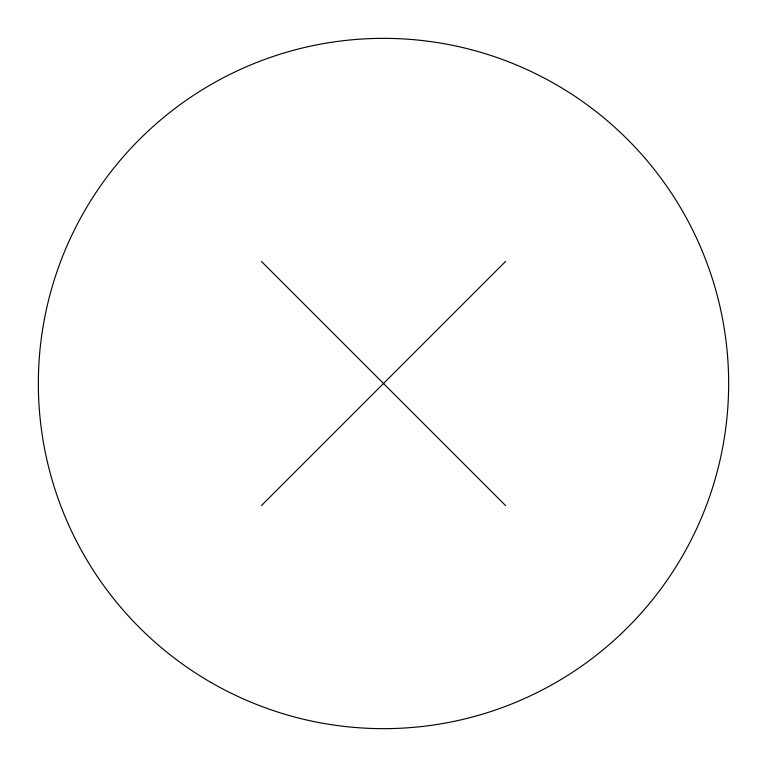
<?xml version="1.0" encoding="UTF-8"?>
<svg xmlns="http://www.w3.org/2000/svg" width="767" height="767" viewBox="0 0 767 767"><rect width="100%" height="100%" fill="white"/><g stroke="black" fill="none" stroke-linecap="round" stroke-linejoin="round"><path stroke-width="1.15" d="M261.47 505.53L505.53 261.47M261.47 261.47L505.53 505.53M210.925 682.409A345.15 345.15 0 0 0 728.65 383.5A345.15 345.15 0 0 0 210.925 84.591A345.15 345.15 0 0 0 210.925 682.409"/></g></svg>
